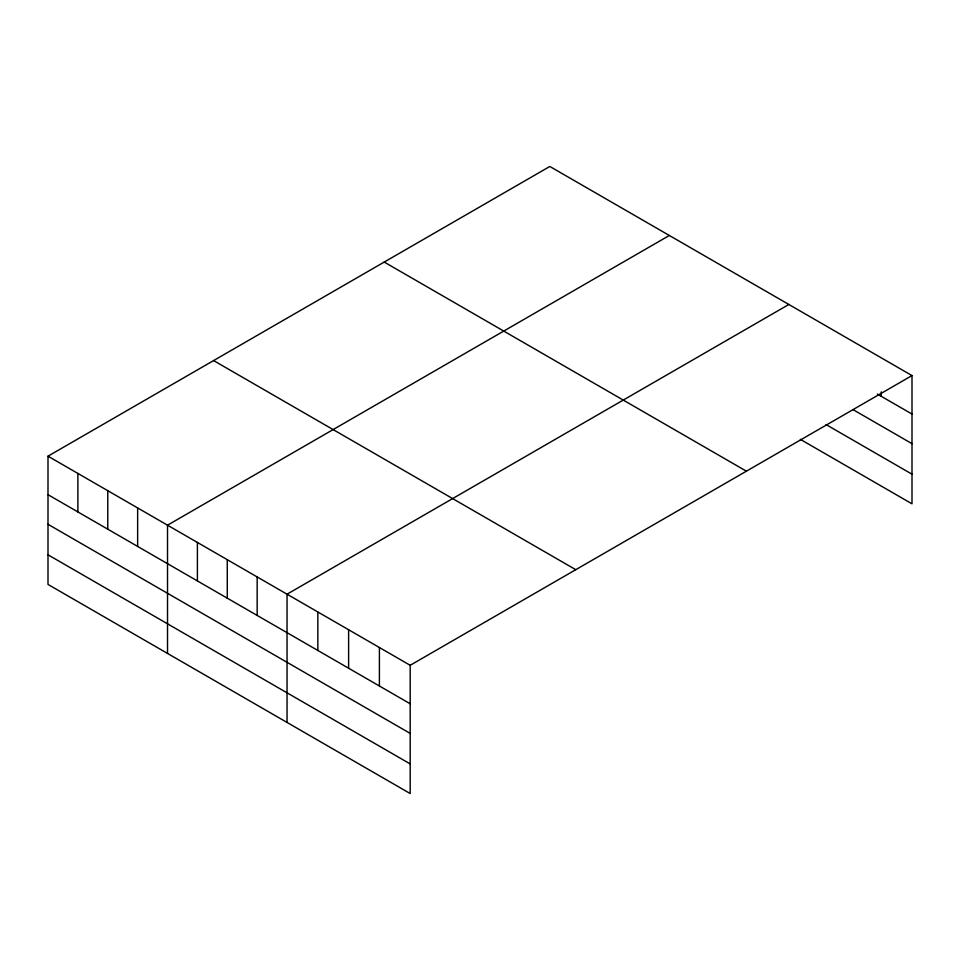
<?xml version="1.0" encoding="UTF-8"?>
<svg xmlns="http://www.w3.org/2000/svg" width="960" height="960" viewBox="0 0 960 960"><rect width="100%" height="100%" fill="white"/><g stroke="black" fill="none" stroke-linecap="round" stroke-linejoin="round"><path stroke-width="1.44" d="M912 375.576L549.816 166.464L48 456.18L48 584.424L410.184 793.536L410.184 665.292L912 375.576L912 503.82L800.4 439.38M669.336 235.476L167.52 525.192L167.52 653.436M788.856 304.476L287.04 594.192L287.04 722.436M877.368 394.068L912 414.06M852.996 409.608L912 443.676M826.056 424.572L912 474.192M384.216 262.068L746.4 471.18M213.6 360.576L575.784 569.688M48 456.18L410.184 665.292M48 494.676L410.184 703.776M48 524.292L410.184 733.404M48 554.808L410.184 763.92M881.22 391.848L881.22 396.288M379.404 647.52L379.404 686.004M348.612 629.748L348.612 668.232M317.832 611.964L317.832 650.46M257.16 576.948L257.16 615.432M227.28 559.692L227.28 598.188M197.4 542.436L197.4 580.932M137.64 507.936L137.64 546.432M107.76 490.692L107.76 529.176M77.88 473.436L77.88 511.92"/></g></svg>
